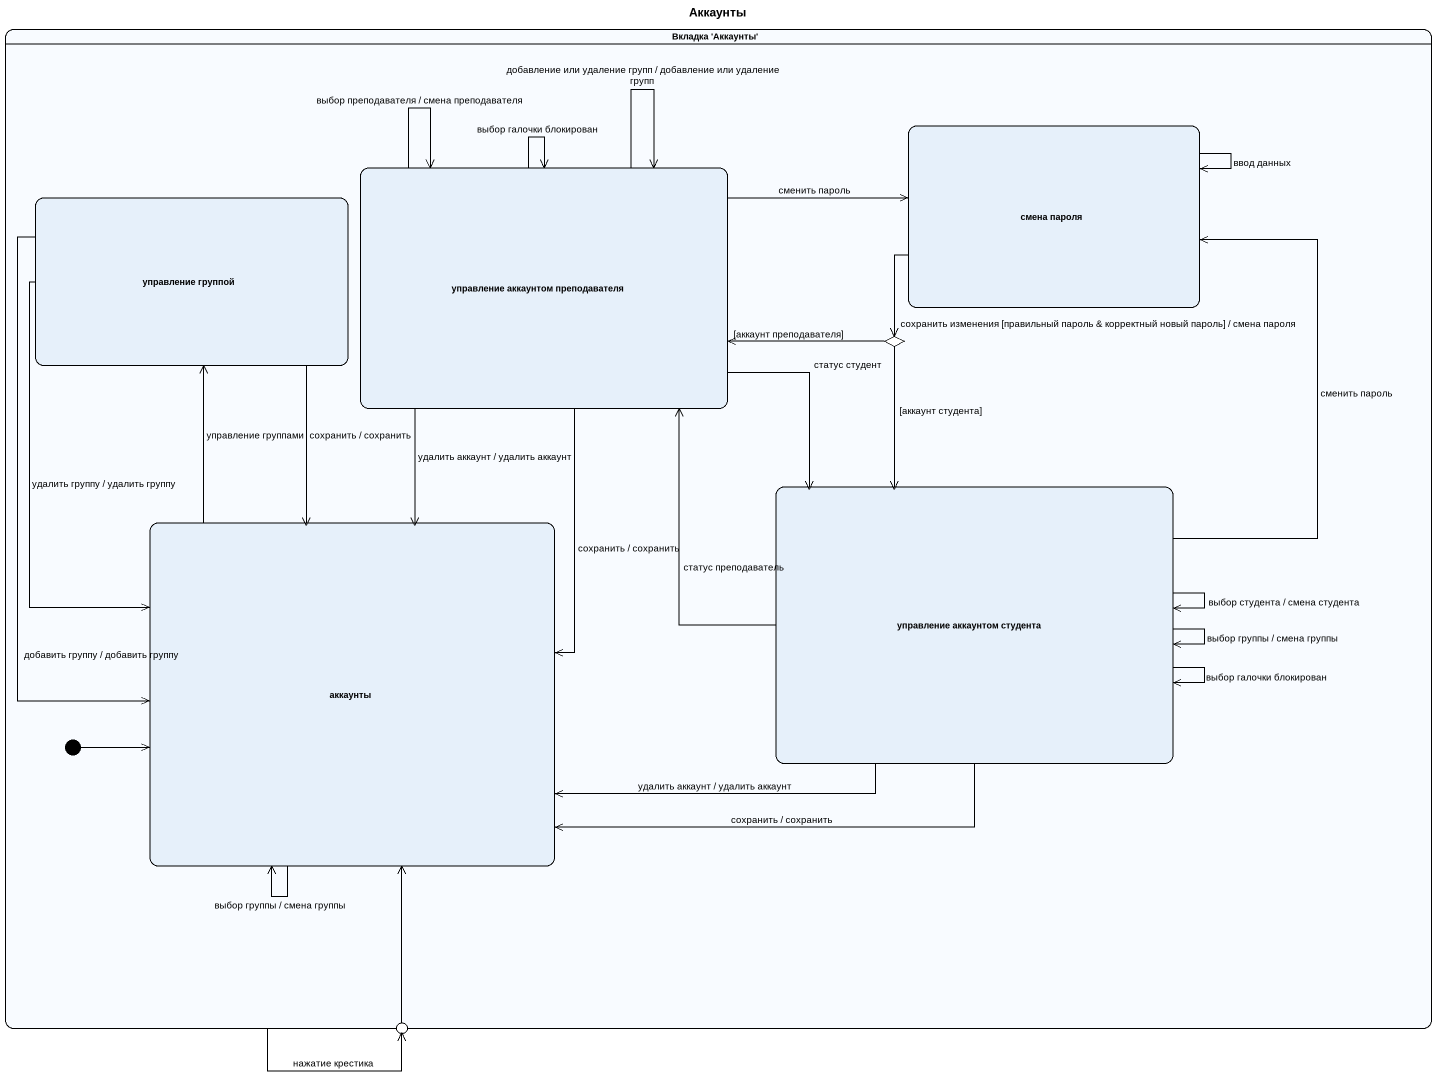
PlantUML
@startuml
title Аккаунты
hide empty description
state "Вкладка 'Аккаунты'" as Вкладка_Аккаунты {
  state "смена пароля" as смена_пароля
  state "управление аккаунтом преподавателя" as управление_аккаунтом
  state "управление группой" as управление_группой
  state choice1 <<choice>>
  state "управление аккаунтом студента" as управление_аккаунтом_2
  state аккаунты
  [*] -right-> аккаунты
}
state entry1 <<choice>>
Вкладка_Аккаунты --> entry1 : нажатие крестика
смена_пароля --> смена_пароля : ввод данных
смена_пароля --> choice1 : сохранить изменения [правильный пароль & корректный новый пароль] / смена пароля
управление_аккаунтом -right-> смена_пароля : сменить пароль
управление_аккаунтом --> управление_аккаунтом : выбор преподавателя / смена преподавателя
управление_аккаунтом --> управление_аккаунтом : выбор галочки блокирован
управление_аккаунтом --> управление_аккаунтом : добавление или удаление групп / добавление или удаление групп
управление_аккаунтом --> управление_аккаунтом_2 : статус студент
управление_аккаунтом --> аккаунты : сохранить / сохранить
управление_аккаунтом --> аккаунты : удалить аккаунт / удалить аккаунт
управление_группой --> аккаунты : удалить группу / удалить группу
управление_группой --> аккаунты : сохранить / сохранить
управление_группой --> аккаунты : добавить группу / добавить группу
choice1 -left-> управление_аккаунтом : [аккаунт преподавателя]
choice1 --> управление_аккаунтом_2 : [аккаунт студента]
управление_аккаунтом_2 -up-> смена_пароля : сменить пароль
управление_аккаунтом_2 -up-> управление_аккаунтом : статус преподаватель
управление_аккаунтом_2 --> управление_аккаунтом_2 : выбор студента / смена студента
управление_аккаунтом_2 --> управление_аккаунтом_2 : выбор группы / смена группы
управление_аккаунтом_2 --> управление_аккаунтом_2 : выбор галочки блокирован
управление_аккаунтом_2 -left-> аккаунты : сохранить / сохранить
управление_аккаунтом_2 -left-> аккаунты : удалить аккаунт / удалить аккаунт
аккаунты -up-> управление_группой : управление группами
аккаунты --> аккаунты : выбор группы / смена группы
entry1 -up-> аккаунты
@enduml
